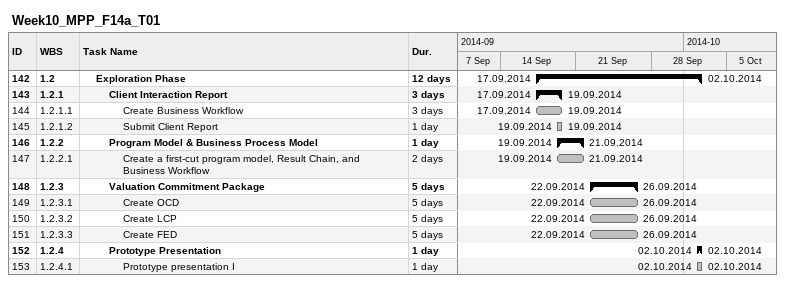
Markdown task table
Week10_MPP_F14a_T01

| ID | WBS | Task | Duration | Start | Finish |
|---|---|---|---|---|---|
| 142 | 1.2 | **Exploration Phase** | 12d | 2014-09-17 | 2014-10-02 |
| 143 | 1.2.1 | **Client Interaction Report** | 3d | 2014-09-17 | 2014-09-19 |
| 144 | 1.2.1.1 | Create Business Workflow | 3d | 2014-09-17 | 2014-09-19 |
| 145 | 1.2.1.2 | Submit Client Report | 1d | 2014-09-19 | 2014-09-19 |
| 146 | 1.2.2 | **Program Model & Business Process Model** | 1d | 2014-09-19 | 2014-09-21 |
| 147 | 1.2.2.1 | Create a first-cut program model, Result Chain, and Business Workflow | 2d | 2014-09-19 | 2014-09-21 |
| 148 | 1.2.3 | **Valuation Commitment Package** | 5d | 2014-09-22 | 2014-09-26 |
| 149 | 1.2.3.1 | Create OCD | 5d | 2014-09-22 | 2014-09-26 |
| 150 | 1.2.3.2 | Create LCP | 5d | 2014-09-22 | 2014-09-26 |
| 151 | 1.2.3.3 | Create FED | 5d | 2014-09-22 | 2014-09-26 |
| 152 | 1.2.4 | **Prototype Presentation** | 1d | 2014-10-02 | 2014-10-02 |
| 153 | 1.2.4.1 | Prototype presentation I | 1d | 2014-10-02 | 2014-10-02 |
